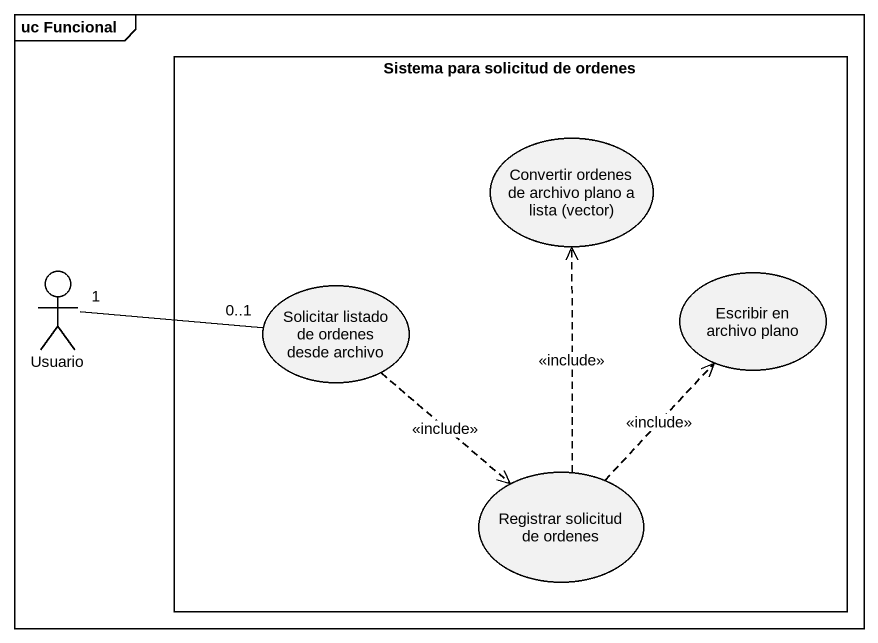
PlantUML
@startuml
mainframe uc Funcional
rectangle "Sistema para solicitud de ordenes" as Sistema_para_solicitud_de {
  usecase "Convertir ordenes de archivo plano a lista (vector)" as Convertir_ordenes_de
  usecase "Escribir en archivo plano" as Escribir_en_archivo_plano
  usecase "Solicitar listado de ordenes desde archivo" as Solicitar_listado_de
  usecase "Registrar solicitud de ordenes" as Registrar_solicitud_de
}
actor Usuario
Usuario "1" -right- "0..1" Solicitar_listado_de
Solicitar_listado_de ..> Registrar_solicitud_de : <<include>>
Registrar_solicitud_de .up.> Convertir_ordenes_de : <<include>>
Registrar_solicitud_de .up.> Escribir_en_archivo_plano : <<include>>
@enduml
